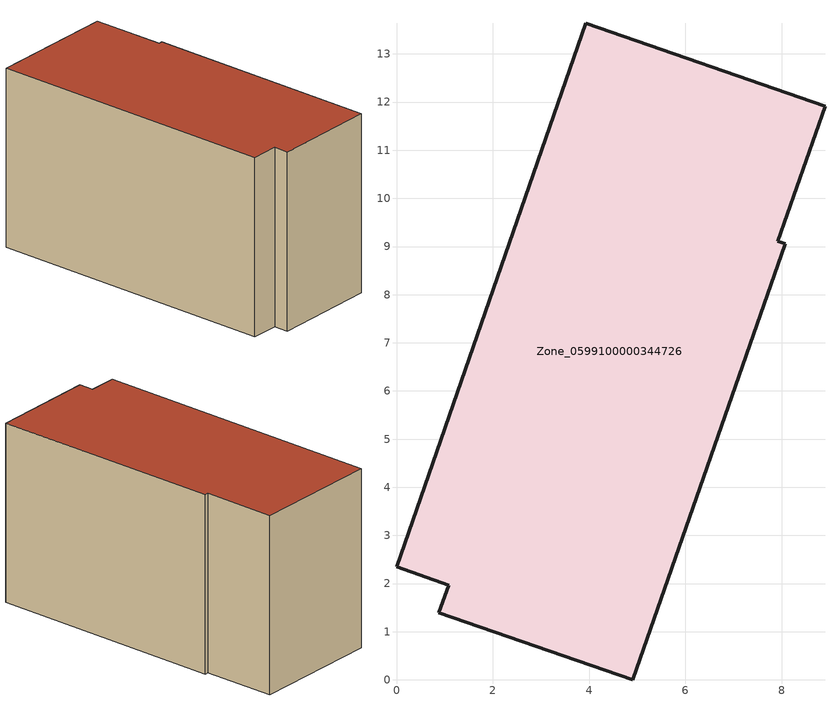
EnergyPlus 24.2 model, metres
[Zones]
Zone_0599100000344726
 floor ground (C_G): 0.88,1.4 1.08,1.97 0,2.35 3.93,13.64 8.9,11.91 7.92,9.11 8.07,9.05 4.91,0 z0
 wall outside (C_F): 1.08,1.97 0.88,1.4 4.91,0 8.07,9.05 7.92,9.11 8.9,11.91 3.93,13.64 0,2.35 1.08,1.97 z0:7.33
 roof outside (C_R): 3.93,13.64 0,2.35 1.08,1.97 0.88,1.4 4.91,0 8.07,9.05 7.92,9.11 8.9,11.91 z7.33
[BUILDING]
Pand.0599100000344726: North Axis=0; Terrain=City; Loads Convergence Tolerance Value=0.04; Temperature Convergence Tolerance Value=0.4; Solar Distribution=FullExterior; Maximum Number of Warmup Days=25; Minimum Number of Warmup Days=1
[Site:Location]
Rotterdam.The.Hague.AP_ZH_NLD Design_Conditions: Latitude=51.96; Longitude=4.45; Time Zone=1; Elevation=-4.5
[SITE:GROUNDTEMPERATURE:BUILDINGSURFACE]
18, 18, 18, 18, 18, 18, 18, 18, 18, 18, 18, 18
[MATERIAL] Thermal Absorptance=0.9; Solar Absorptance=0.7; Visible Absorptance=0.7
Name | Roughness | Thickness | Conductivity | Density | Specific Heat
G.TI.1992-2005 | MediumSmooth | 0.15 | 0.06 | 540 | 1210
F.TI.1992-2005 | Rough | 0.3 | 0.12 | 1920 | 840
R.TI.1992-2005 | MediumRough | 0.2 | 0.08 | 1500 | 1000
[CONSTRUCTION]
C_G: G.TI.1992-2005
C_F: F.TI.1992-2005
C_R: R.TI.1992-2005
[ZONE]
Zone_0599100000344726: Type=1; Multiplier=1; Ceiling Height=Autocalculate; Volume=Autocalculate; Floor Area=autocalculate; Part of Total Floor Area=Yes
[ZONEINFILTRATION:DESIGNFLOWRATE]
Infil_Zone_0599100000344726: Zone or ZoneList or Space or SpaceList=Zone_0599100000344726; Schedule=AlwaysOn; Design Flow Rate Calculation Method=Flow/Area; Flow Rate per Floor Area=0.0015; Constant Term Coefficient=1; Temperature Term Coefficient=0; Velocity Term Coefficient=0; Velocity Squared Term Coefficient=0
[HVACTEMPLATE:ZONE:IDEALLOADSAIRSYSTEM]
Zone_0599100000344726: Maximum Heating Supply Air Temperature=50; Minimum Cooling Supply Air Temperature=13; Maximum Heating Supply Air Humidity Ratio=0.0156; Minimum Cooling Supply Air Humidity Ratio=0.0077; Heating Limit=NoLimit; Cooling Limit=NoLimit; Dehumidification Control Type=ConstantSensibleHeatRatio; Cooling Sensible Heat Ratio=0.7; Dehumidification Setpoint=60; Humidification Control Type=None; Humidification Setpoint=30; Outdoor Air Method=None; Outdoor Air Flow Rate per Person=0.00944; Outdoor Air Flow Rate per Zone Floor Area=0; Outdoor Air Flow Rate per Zone=0; Demand Controlled Ventilation Type=None; Outdoor Air Economizer Type=NoEconomizer; Heat Recovery Type=None; Sensible Heat Recovery Effectiveness=0.7; Latent Heat Recovery Effectiveness=0.65
[ZONECONTROL:THERMOSTAT]
ThermostatControl_Zone_0599100000344726: Zone or ZoneList=Zone_0599100000344726; Control Type Schedule=DualSetpointControlType; Control 1=Thermostat_Zone_0599100000344726; Temperature Difference Between Cutout And Setpoint=0
[THERMOSTATSETPOINT:DUALSETPOINT]
Thermostat_Zone_0599100000344726: Heating Setpoint Temperature Schedule=HeatingSetpoint_Zone_0599100000344726; Cooling Setpoint Temperature Schedule=CoolingSetpoint_Zone_0599100000344726
[SCHEDULE:COMPACT]
HeatingSetpoint_Zone_0599100000344726: Through: 12/31, For: AllDays, Until: 24:00, 21
CoolingSetpoint_Zone_0599100000344726: Through: 12/31, For: AllDays, Until: 24:00, 24
DualSetpointControlType: Through: 12/31, For: AllDays, Until: 24:00, 4
AlwaysOn: Through: 12/31, For: AllDays, Until: 24:00, 1
